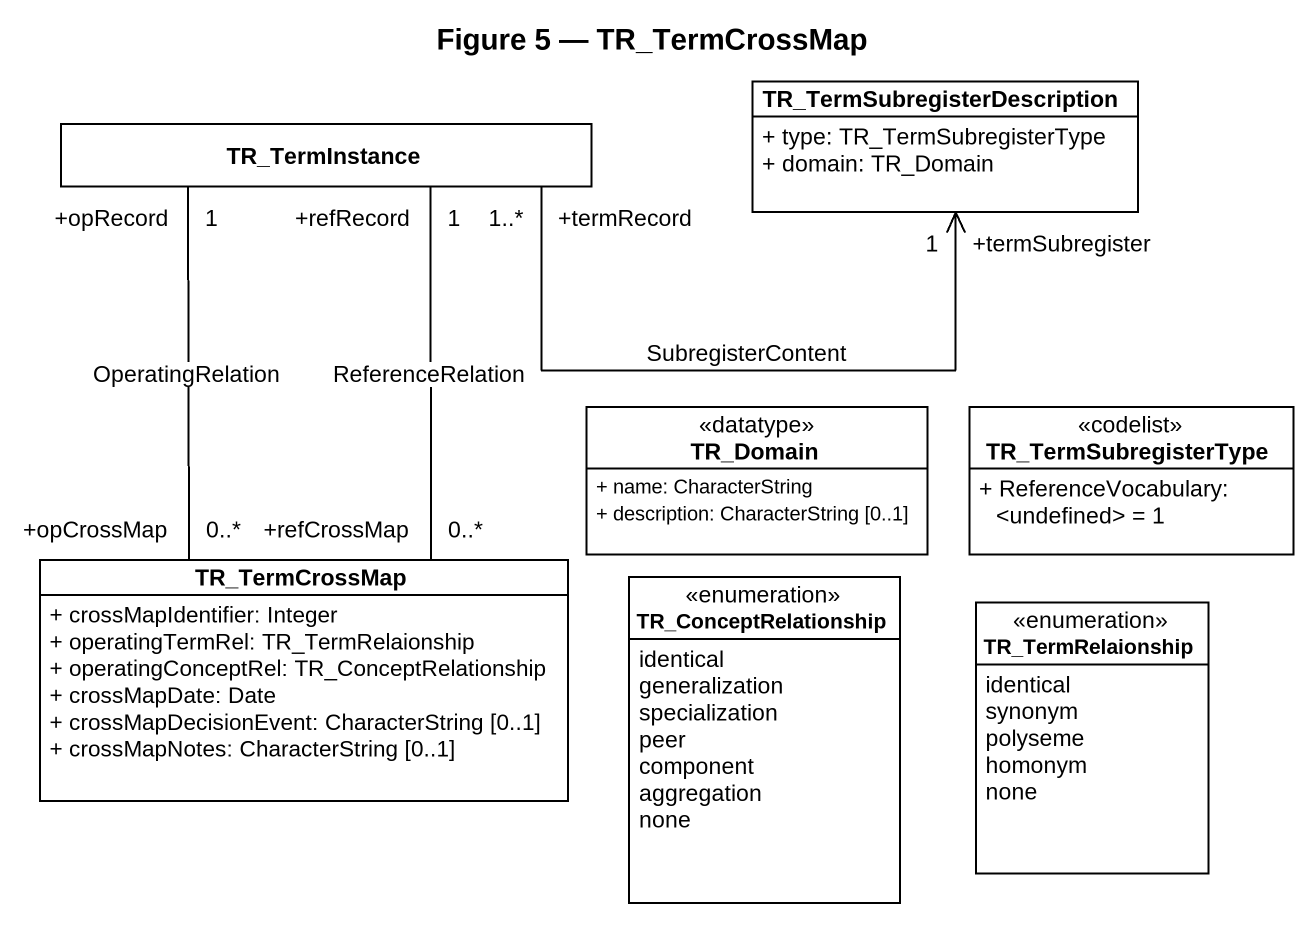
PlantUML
@startuml
title Figure 5 — TR_TermCrossMap
hide circle
hide empty members
skinparam classAttributeIconSize 0
class "TR_TermSubregisterDescription" as TR_TermSubregisterDescriptio {
  + type: TR_TermSubregisterType
  + domain: TR_Domain
}
class TR_TermInstance
class TR_Domain <<datatype>> {
  + name: CharacterString
  + description: CharacterString [0..1]
}
class TR_TermSubregisterType <<codelist>> {
  + ReferenceVocabulary: <undefined> = 1
}
class TR_TermCrossMap {
  + crossMapIdentifier: Integer
  + operatingTermRel: TR_TermRelaionship
  + operatingConceptRel: TR_ConceptRelationship
  + crossMapDate: Date
  + crossMapDecisionEvent: CharacterString [0..1]
  + crossMapNotes: CharacterString [0..1]
}
enum TR_ConceptRelationship {
  identical
  generalization
  specialization
  peer
  component
  aggregation
  none
}
enum TR_TermRelaionship {
  identical
  synonym
  polyseme
  homonym
  none
}
TR_TermInstance "+termRecord\n1..*" -right-> "+termSubregister\n1" TR_TermSubregisterDescriptio : SubregisterContent
TR_TermCrossMap "+refCrossMap\n0..*" -up- "+refRecord\n1" TR_TermInstance : ReferenceRelation
TR_TermCrossMap "+opCrossMap\n0..*" -up- "+opRecord\n1" TR_TermInstance : OperatingRelation
@enduml
